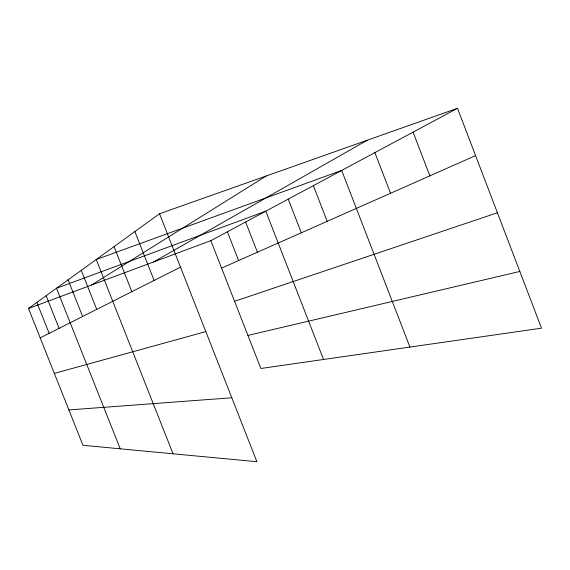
<?xml version="1.0" encoding="UTF-8"?>
<svg xmlns="http://www.w3.org/2000/svg" width="570" height="570" viewBox="0 0 570 570"><rect width="100%" height="100%" fill="white"/><g stroke="black" fill="none" stroke-linecap="round" stroke-linejoin="round"><path stroke-width="0.85" d="M159.529 213.757L256.913 461.707L82.963 445.298L28.5 308.484L159.529 213.757L457.496 108.293L541.5 328.185L260.868 368.476L210.836 240.661L457.496 108.293M91.549 285.036L266.219 175.995M153.472 262.001L367.18 140.256M40.199 337.868L180.498 267.145M221.58 268.099L475.572 155.61M28.5 308.484L210.836 240.661M234.569 301.295L497.411 212.767M54.342 373.4L205.82 331.619M247.929 335.424L519.826 271.441M68.885 409.93L231.798 397.767M36.858 302.442L49.155 333.35M81.254 270.344L96.715 309.375M68.108 279.849L82.636 316.471M120.227 448.811L56.487 288.249L265.791 211.171L323.532 359.478M46.134 295.737L59.095 328.341M114.057 246.632L131.834 291.676M173.052 453.798L96.245 259.507L341.679 170.444L409.937 347.073M134.876 231.577L154.114 280.447M245.62 221.994L257.412 252.232M227.387 231.776L238.631 260.547M288.235 199.122L301.316 232.788M313.365 185.642L327.194 221.324M374.882 152.625L390.536 193.266M413.079 132.126L429.858 175.852"/></g></svg>
